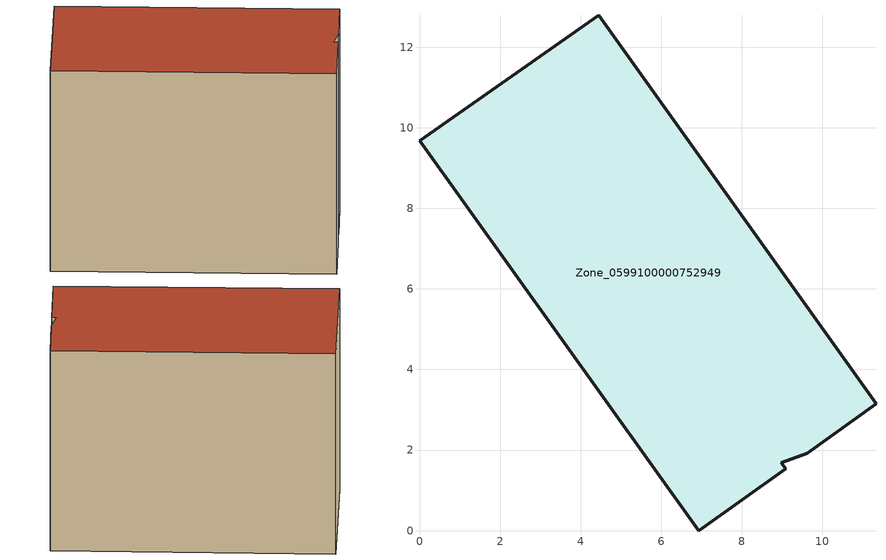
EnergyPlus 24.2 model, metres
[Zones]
Zone_0599100000752949
 floor ground (C_G): 0,9.68 4.45,12.79 11.33,3.15 9.62,1.92 8.98,1.69 9.08,1.54 6.93,0 z0
 wall outside (C_F): 4.45,12.79 0,9.68 6.93,0 9.08,1.54 8.98,1.69 9.62,1.92 11.33,3.15 4.45,12.79 z0:9.57
 roof outside (C_R): 8.98,1.69 9.62,1.92 11.33,3.15 4.45,12.79 0,9.68 6.93,0 9.08,1.54 z9.57
[BUILDING]
Pand.0599100000752949: North Axis=0; Terrain=City; Loads Convergence Tolerance Value=0.04; Temperature Convergence Tolerance Value=0.4; Solar Distribution=FullExterior; Maximum Number of Warmup Days=25; Minimum Number of Warmup Days=1
[Site:Location]
Rotterdam.The.Hague.AP_ZH_NLD Design_Conditions: Latitude=51.96; Longitude=4.45; Time Zone=1; Elevation=-4.5
[SITE:GROUNDTEMPERATURE:BUILDINGSURFACE]
18, 18, 18, 18, 18, 18, 18, 18, 18, 18, 18, 18
[MATERIAL] Thermal Absorptance=0.9; Solar Absorptance=0.7; Visible Absorptance=0.7
Name | Roughness | Thickness | Conductivity | Density | Specific Heat
G.TI.2006-2014 | MediumSmooth | 0.15 | 0.06 | 540 | 1210
F.TI.2006-2014 | Rough | 0.3 | 0.12 | 1920 | 840
R.TI.2006-2014 | MediumRough | 0.2 | 0.08 | 1500 | 1000
[CONSTRUCTION]
C_G: G.TI.2006-2014
C_F: F.TI.2006-2014
C_R: R.TI.2006-2014
[ZONE]
Zone_0599100000752949: Type=1; Multiplier=1; Ceiling Height=Autocalculate; Volume=Autocalculate; Floor Area=autocalculate; Part of Total Floor Area=Yes
[ZONEINFILTRATION:DESIGNFLOWRATE]
Infil_Zone_0599100000752949: Zone or ZoneList or Space or SpaceList=Zone_0599100000752949; Schedule=AlwaysOn; Design Flow Rate Calculation Method=Flow/Area; Flow Rate per Floor Area=0.0015; Constant Term Coefficient=1; Temperature Term Coefficient=0; Velocity Term Coefficient=0; Velocity Squared Term Coefficient=0
[HVACTEMPLATE:ZONE:IDEALLOADSAIRSYSTEM]
Zone_0599100000752949: Maximum Heating Supply Air Temperature=50; Minimum Cooling Supply Air Temperature=13; Maximum Heating Supply Air Humidity Ratio=0.0156; Minimum Cooling Supply Air Humidity Ratio=0.0077; Heating Limit=NoLimit; Cooling Limit=NoLimit; Dehumidification Control Type=ConstantSensibleHeatRatio; Cooling Sensible Heat Ratio=0.7; Dehumidification Setpoint=60; Humidification Control Type=None; Humidification Setpoint=30; Outdoor Air Method=None; Outdoor Air Flow Rate per Person=0.00944; Outdoor Air Flow Rate per Zone Floor Area=0; Outdoor Air Flow Rate per Zone=0; Demand Controlled Ventilation Type=None; Outdoor Air Economizer Type=NoEconomizer; Heat Recovery Type=None; Sensible Heat Recovery Effectiveness=0.7; Latent Heat Recovery Effectiveness=0.65
[ZONECONTROL:THERMOSTAT]
ThermostatControl_Zone_0599100000752949: Zone or ZoneList=Zone_0599100000752949; Control Type Schedule=DualSetpointControlType; Control 1=Thermostat_Zone_0599100000752949; Temperature Difference Between Cutout And Setpoint=0
[THERMOSTATSETPOINT:DUALSETPOINT]
Thermostat_Zone_0599100000752949: Heating Setpoint Temperature Schedule=HeatingSetpoint_Zone_0599100000752949; Cooling Setpoint Temperature Schedule=CoolingSetpoint_Zone_0599100000752949
[SCHEDULE:COMPACT]
HeatingSetpoint_Zone_0599100000752949: Through: 12/31, For: AllDays, Until: 24:00, 21
CoolingSetpoint_Zone_0599100000752949: Through: 12/31, For: AllDays, Until: 24:00, 24
DualSetpointControlType: Through: 12/31, For: AllDays, Until: 24:00, 4
AlwaysOn: Through: 12/31, For: AllDays, Until: 24:00, 1
